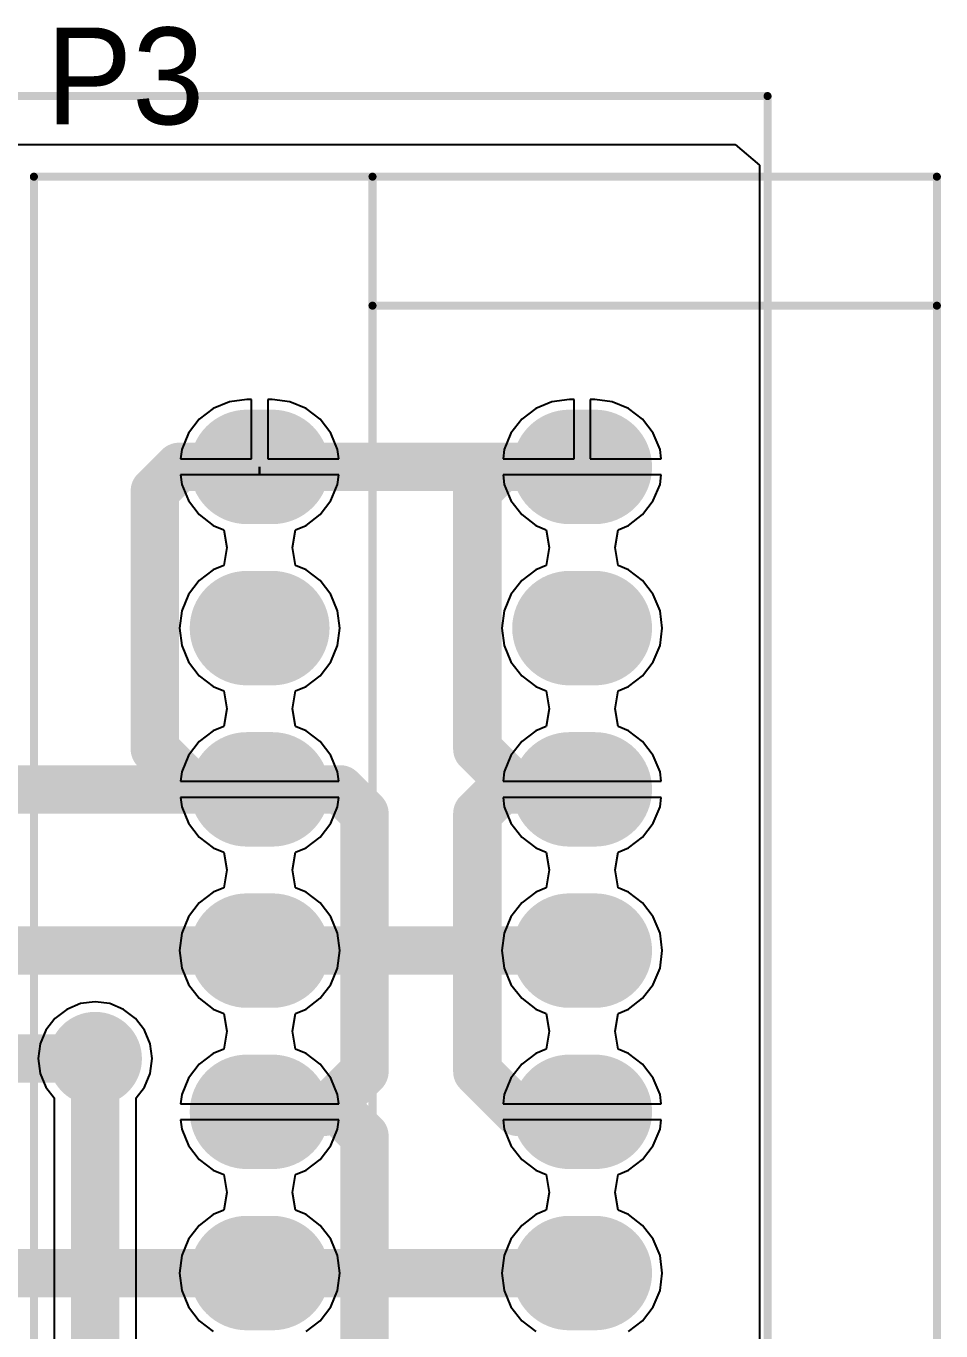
# Model space of a CAD drawing. Header units: millimetres. Extents: x 2.82 to 7.12, y 0.77 to 5.15.
# Drawn here: x 6.545 to 7.113, y 4.179 to 4.988 of the extents above; entities that cross this region are included whole.
import ezdxf

# ---------------------------------------------------------------- set-up
doc = ezdxf.new("R2010")
doc.units = ezdxf.units.MM
doc.header["$MEASUREMENT"] = 0
for name, color, linetype in [('BottomLayer', 5, 'Continuous'), ('BottomSolder', 6, 'Continuous'), ('Mechanical1', 6, 'Continuous'), ('MultiLayer', 9, 'Continuous'), ('PadHoleLayer', 156, 'Continuous'), ('TopLayer', 1, 'Continuous'), ('TopOverlay', 2, 'Continuous'), ('TopSolder', 216, 'Continuous'), ('ViaHoleLayer', 16, 'Continuous')]:
    doc.layers.add(name, color=color, linetype=linetype)

msp = doc.modelspace()

# ---------------------------------------------------------------- linework, layer by layer
at = {"layer": 'BottomLayer'}
for points, const_width in [([(6.68213, 4.715), (6.69787, 4.715)], 0.06299), ([(6.88213, 4.715), (6.89787, 4.715)], 0.06299), ([(6.69, 4.715), (6.89, 4.715)], 0.03), ([(6.68213, 4.615), (6.69787, 4.615)], 0.06299), ([(6.88213, 4.615), (6.89787, 4.615)], 0.06299), ([(6.68213, 4.515), (6.69787, 4.515)], 0.06299), ([(6.88213, 4.515), (6.89787, 4.515)], 0.06299), ([(6.48964, 4.515), (6.69, 4.515)], 0.03), ([(6.68213, 4.415), (6.69787, 4.415)], 0.06299), ([(6.88213, 4.415), (6.89787, 4.415)], 0.06299), ([(6.227, 4.415), (6.69, 4.415)], 0.03), ([(6.69, 4.415), (6.89, 4.415)], 0.03), ([(4.46233, 4.348), (6.588, 4.348)], 0.03), ([(6.68213, 4.315), (6.69787, 4.315)], 0.06299), ([(6.88213, 4.315), (6.89787, 4.315)], 0.06299), ([(6.68213, 4.215), (6.69787, 4.215)], 0.06299), ([(6.88213, 4.215), (6.89787, 4.215)], 0.06299), ([(4.40843, 4.215), (6.69, 4.215)], 0.03), ([(6.69, 4.215), (6.89, 4.215)], 0.03)]:
    msp.add_lwpolyline(points, dxfattribs=dict(at, const_width=const_width))
for points, const_width in [([(6.66638, 4.715, 1), (6.69787, 4.715, 1)], 0.0315), ([(6.68213, 4.715, 1), (6.71362, 4.715, 1)], 0.0315), ([(6.86638, 4.715, 1), (6.89787, 4.715, 1)], 0.0315), ([(6.88213, 4.715, 1), (6.91362, 4.715, 1)], 0.0315), ([(6.6825, 4.715, 1), (6.6975, 4.715, 1)], 0.015), ([(6.8825, 4.715, 1), (6.8975, 4.715, 1)], 0.015), ([(6.66638, 4.615, 1), (6.69787, 4.615, 1)], 0.0315), ([(6.68213, 4.615, 1), (6.71362, 4.615, 1)], 0.0315), ([(6.86638, 4.615, 1), (6.89787, 4.615, 1)], 0.0315), ([(6.88213, 4.615, 1), (6.91362, 4.615, 1)], 0.0315), ([(6.66638, 4.515, 1), (6.69787, 4.515, 1)], 0.0315), ([(6.68213, 4.515, 1), (6.71362, 4.515, 1)], 0.0315), ([(6.86638, 4.515, 1), (6.89787, 4.515, 1)], 0.0315), ([(6.88213, 4.515, 1), (6.91362, 4.515, 1)], 0.0315), ([(6.6825, 4.515, 1), (6.6975, 4.515, 1)], 0.015), ([(6.66638, 4.415, 1), (6.69787, 4.415, 1)], 0.0315), ([(6.68213, 4.415, 1), (6.71362, 4.415, 1)], 0.0315), ([(6.86638, 4.415, 1), (6.89787, 4.415, 1)], 0.0315), ([(6.88213, 4.415, 1), (6.91362, 4.415, 1)], 0.0315), ([(6.6825, 4.415, 1), (6.6975, 4.415, 1)], 0.015), ([(6.6825, 4.415, 1), (6.6975, 4.415, 1)], 0.015), ([(6.8825, 4.415, 1), (6.8975, 4.415, 1)], 0.015), ([(6.5755, 4.348, 1), (6.6005, 4.348, 1)], 0.025), ([(6.5805, 4.348, 1), (6.5955, 4.348, 1)], 0.015), ([(6.66638, 4.315, 1), (6.69787, 4.315, 1)], 0.0315), ([(6.68213, 4.315, 1), (6.71362, 4.315, 1)], 0.0315), ([(6.86638, 4.315, 1), (6.89787, 4.315, 1)], 0.0315), ([(6.88213, 4.315, 1), (6.91362, 4.315, 1)], 0.0315), ([(6.66638, 4.215, 1), (6.69787, 4.215, 1)], 0.0315), ([(6.68213, 4.215, 1), (6.71362, 4.215, 1)], 0.0315), ([(6.86638, 4.215, 1), (6.89787, 4.215, 1)], 0.0315), ([(6.88213, 4.215, 1), (6.91362, 4.215, 1)], 0.0315), ([(6.6825, 4.215, 1), (6.6975, 4.215, 1)], 0.015), ([(6.6825, 4.215, 1), (6.6975, 4.215, 1)], 0.015), ([(6.8825, 4.215, 1), (6.8975, 4.215, 1)], 0.015)]:
    msp.add_lwpolyline(points, format="xyb", close=True, dxfattribs=dict(at, const_width=const_width))
at = {"layer": 'BottomSolder', "const_width": 0.07099}
for points in [[(6.68213, 4.715), (6.69787, 4.715)], [(6.88213, 4.715), (6.89787, 4.715)], [(6.68213, 4.615), (6.69787, 4.615)], [(6.88213, 4.615), (6.89787, 4.615)], [(6.68213, 4.515), (6.69787, 4.515)], [(6.88213, 4.515), (6.89787, 4.515)], [(6.68213, 4.415), (6.69787, 4.415)], [(6.88213, 4.415), (6.89787, 4.415)], [(6.68213, 4.315), (6.69787, 4.315)], [(6.88213, 4.315), (6.89787, 4.315)], [(6.68213, 4.215), (6.69787, 4.215)], [(6.88213, 4.215), (6.89787, 4.215)]]:
    msp.add_lwpolyline(points, dxfattribs=at)
at = {"layer": 'BottomSolder'}
for points, const_width in [([(6.66438, 4.715, 1), (6.69987, 4.715, 1)], 0.0355), ([(6.68013, 4.715, 1), (6.71562, 4.715, 1)], 0.0355), ([(6.86438, 4.715, 1), (6.89987, 4.715, 1)], 0.0355), ([(6.88013, 4.715, 1), (6.91562, 4.715, 1)], 0.0355), ([(6.66438, 4.615, 1), (6.69987, 4.615, 1)], 0.0355), ([(6.68013, 4.615, 1), (6.71562, 4.615, 1)], 0.0355), ([(6.86438, 4.615, 1), (6.89987, 4.615, 1)], 0.0355), ([(6.88013, 4.615, 1), (6.91562, 4.615, 1)], 0.0355), ([(6.66438, 4.515, 1), (6.69987, 4.515, 1)], 0.0355), ([(6.68013, 4.515, 1), (6.71562, 4.515, 1)], 0.0355), ([(6.86438, 4.515, 1), (6.89987, 4.515, 1)], 0.0355), ([(6.88013, 4.515, 1), (6.91562, 4.515, 1)], 0.0355), ([(6.66438, 4.415, 1), (6.69987, 4.415, 1)], 0.0355), ([(6.68013, 4.415, 1), (6.71562, 4.415, 1)], 0.0355), ([(6.86438, 4.415, 1), (6.89987, 4.415, 1)], 0.0355), ([(6.88013, 4.415, 1), (6.91562, 4.415, 1)], 0.0355), ([(6.5735, 4.348, 1), (6.6025, 4.348, 1)], 0.029), ([(6.66438, 4.315, 1), (6.69987, 4.315, 1)], 0.0355), ([(6.68013, 4.315, 1), (6.71562, 4.315, 1)], 0.0355), ([(6.86438, 4.315, 1), (6.89987, 4.315, 1)], 0.0355), ([(6.88013, 4.315, 1), (6.91562, 4.315, 1)], 0.0355), ([(6.66438, 4.215, 1), (6.69987, 4.215, 1)], 0.0355), ([(6.68013, 4.215, 1), (6.71562, 4.215, 1)], 0.0355), ([(6.86438, 4.215, 1), (6.89987, 4.215, 1)], 0.0355), ([(6.88013, 4.215, 1), (6.91562, 4.215, 1)], 0.0355)]:
    msp.add_lwpolyline(points, format="xyb", close=True, dxfattribs=dict(at, const_width=const_width))
at = {"layer": 'Mechanical1', "const_width": 0.005}
for points in [[(3.055, 4.945), (7.005, 4.945)], [(7.005, 0.995), (7.005, 4.945)]]:
    msp.add_lwpolyline(points, dxfattribs=at)
at = {"layer": 'Mechanical1', "const_width": 0.0025}
msp.add_lwpolyline([(7.00375, 4.945, 1), (7.00625, 4.945, 1)], format="xyb", close=True, dxfattribs=at)
msp.add_lwpolyline([(7.00375, 4.945, 1), (7.00625, 4.945, 1)], format="xyb", close=True, dxfattribs=at)
at = {"layer": 'MultiLayer', "const_width": 0.06299}
for points in [[(6.68213, 4.715), (6.69787, 4.715)], [(6.88213, 4.715), (6.89787, 4.715)], [(6.68213, 4.615), (6.69787, 4.615)], [(6.88213, 4.615), (6.89787, 4.615)], [(6.68213, 4.515), (6.69787, 4.515)], [(6.88213, 4.515), (6.89787, 4.515)], [(6.68213, 4.415), (6.69787, 4.415)], [(6.88213, 4.415), (6.89787, 4.415)], [(6.68213, 4.315), (6.69787, 4.315)], [(6.88213, 4.315), (6.89787, 4.315)], [(6.68213, 4.215), (6.69787, 4.215)], [(6.88213, 4.215), (6.89787, 4.215)]]:
    msp.add_lwpolyline(points, dxfattribs=at)
at = {"layer": 'MultiLayer'}
for points, const_width in [([(6.66638, 4.715, 1), (6.69787, 4.715, 1)], 0.0315), ([(6.68213, 4.715, 1), (6.71362, 4.715, 1)], 0.0315), ([(6.86638, 4.715, 1), (6.89787, 4.715, 1)], 0.0315), ([(6.88213, 4.715, 1), (6.91362, 4.715, 1)], 0.0315), ([(6.66638, 4.615, 1), (6.69787, 4.615, 1)], 0.0315), ([(6.68213, 4.615, 1), (6.71362, 4.615, 1)], 0.0315), ([(6.86638, 4.615, 1), (6.89787, 4.615, 1)], 0.0315), ([(6.88213, 4.615, 1), (6.91362, 4.615, 1)], 0.0315), ([(6.66638, 4.515, 1), (6.69787, 4.515, 1)], 0.0315), ([(6.68213, 4.515, 1), (6.71362, 4.515, 1)], 0.0315), ([(6.86638, 4.515, 1), (6.89787, 4.515, 1)], 0.0315), ([(6.88213, 4.515, 1), (6.91362, 4.515, 1)], 0.0315), ([(6.66638, 4.415, 1), (6.69787, 4.415, 1)], 0.0315), ([(6.68213, 4.415, 1), (6.71362, 4.415, 1)], 0.0315), ([(6.86638, 4.415, 1), (6.89787, 4.415, 1)], 0.0315), ([(6.88213, 4.415, 1), (6.91362, 4.415, 1)], 0.0315), ([(6.5755, 4.348, 1), (6.6005, 4.348, 1)], 0.025), ([(6.66638, 4.315, 1), (6.69787, 4.315, 1)], 0.0315), ([(6.68213, 4.315, 1), (6.71362, 4.315, 1)], 0.0315), ([(6.86638, 4.315, 1), (6.89787, 4.315, 1)], 0.0315), ([(6.88213, 4.315, 1), (6.91362, 4.315, 1)], 0.0315), ([(6.66638, 4.215, 1), (6.69787, 4.215, 1)], 0.0315), ([(6.68213, 4.215, 1), (6.71362, 4.215, 1)], 0.0315), ([(6.86638, 4.215, 1), (6.89787, 4.215, 1)], 0.0315), ([(6.88213, 4.215, 1), (6.91362, 4.215, 1)], 0.0315)]:
    msp.add_lwpolyline(points, format="xyb", close=True, dxfattribs=dict(at, const_width=const_width))
at = {"layer": 'PadHoleLayer', "const_width": 0.01969}
for points in [[(6.68016, 4.715, 1), (6.69984, 4.715, 1)], [(6.88016, 4.715, 1), (6.89984, 4.715, 1)], [(6.68016, 4.615, 1), (6.69984, 4.615, 1)], [(6.88016, 4.615, 1), (6.89984, 4.615, 1)], [(6.68016, 4.515, 1), (6.69984, 4.515, 1)], [(6.88016, 4.515, 1), (6.89984, 4.515, 1)], [(6.68016, 4.415, 1), (6.69984, 4.415, 1)], [(6.88016, 4.415, 1), (6.89984, 4.415, 1)], [(6.68016, 4.315, 1), (6.69984, 4.315, 1)], [(6.88016, 4.315, 1), (6.89984, 4.315, 1)], [(6.68016, 4.215, 1), (6.69984, 4.215, 1)], [(6.88016, 4.215, 1), (6.89984, 4.215, 1)]]:
    msp.add_lwpolyline(points, format="xyb", close=True, dxfattribs=at)
at = {"layer": 'TopLayer'}
for p, q in [((6.32108, 4.915), (6.985, 4.915)), ((6.985, 4.915), (7, 4.90216)), ((7, 4.90216), (7, 1)), ((6.6612, 4.75125), (6.65253, 4.7446)), ((6.67129, 4.75543), (6.6612, 4.75125)), ((6.68213, 4.75685), (6.67129, 4.75543)), ((6.685, 4.75685), (6.68213, 4.75685)), ((6.685, 4.72), (6.685, 4.75685)), ((6.69787, 4.75685), (6.695, 4.75685)), ((6.695, 4.75685), (6.695, 4.72)), ((6.70871, 4.75543), (6.69787, 4.75685)), ((6.7188, 4.75125), (6.70871, 4.75543)), ((6.72747, 4.7446), (6.7188, 4.75125)), ((6.8612, 4.75125), (6.85253, 4.7446)), ((6.87129, 4.75543), (6.8612, 4.75125)), ((6.88213, 4.75685), (6.87129, 4.75543)), ((6.885, 4.75685), (6.88213, 4.75685)), ((6.885, 4.72), (6.885, 4.75685)), ((6.89787, 4.75685), (6.895, 4.75685)), ((6.895, 4.75685), (6.895, 4.72)), ((6.90871, 4.75543), (6.89787, 4.75685)), ((6.9188, 4.75125), (6.90871, 4.75543)), ((6.92747, 4.7446), (6.9188, 4.75125)), ((6.65253, 4.7446), (6.64588, 4.73593)), ((6.73412, 4.73593), (6.72747, 4.7446)), ((6.85253, 4.7446), (6.84588, 4.73593)), ((6.93412, 4.73593), (6.92747, 4.7446)), ((6.64588, 4.73593), (6.6417, 4.72583)), ((6.7383, 4.72583), (6.73412, 4.73593)), ((6.84588, 4.73593), (6.8417, 4.72583)), ((6.9383, 4.72583), (6.93412, 4.73593)), ((6.6417, 4.72583), (6.64093, 4.72)), ((6.64093, 4.72), (6.685, 4.72)), ((6.695, 4.72), (6.73907, 4.72)), ((6.73907, 4.72), (6.7383, 4.72583)), ((6.8417, 4.72583), (6.84093, 4.72)), ((6.84093, 4.72), (6.885, 4.72)), ((6.895, 4.72), (6.93907, 4.72)), ((6.93907, 4.72), (6.9383, 4.72583)), ((6.69, 4.71), (6.64093, 4.71)), ((6.64093, 4.71), (6.6417, 4.70417)), ((6.69, 4.71), (6.69, 4.715)), ((6.69, 4.715), (6.69, 4.715)), ((6.69, 4.715), (6.69, 4.71)), ((6.73907, 4.71), (6.69, 4.71)), ((6.7383, 4.70417), (6.73907, 4.71)), ((6.89, 4.71), (6.84093, 4.71)), ((6.84093, 4.71), (6.8417, 4.70417)), ((6.93907, 4.71), (6.89, 4.71)), ((6.9383, 4.70417), (6.93907, 4.71)), ((6.6417, 4.70417), (6.64588, 4.69407)), ((6.73412, 4.69407), (6.7383, 4.70417)), ((6.8417, 4.70417), (6.84588, 4.69407)), ((6.93412, 4.69407), (6.9383, 4.70417)), ((6.64588, 4.69407), (6.65253, 4.6854)), ((6.72747, 4.6854), (6.73412, 4.69407)), ((6.84588, 4.69407), (6.85253, 4.6854)), ((6.92747, 4.6854), (6.93412, 4.69407)), ((6.65253, 4.6854), (6.6612, 4.67875)), ((6.6612, 4.67875), (6.66769, 4.67606)), ((6.71231, 4.67606), (6.7188, 4.67875)), ((6.7188, 4.67875), (6.72747, 4.6854)), ((6.85253, 4.6854), (6.8612, 4.67875)), ((6.8612, 4.67875), (6.86769, 4.67606)), ((6.91231, 4.67606), (6.9188, 4.67875)), ((6.9188, 4.67875), (6.92747, 4.6854)), ((6.66769, 4.67606), (6.66956, 4.665)), ((6.71044, 4.665), (6.71231, 4.67606)), ((6.86769, 4.67606), (6.86956, 4.665)), ((6.91044, 4.665), (6.91231, 4.67606)), ((6.66956, 4.665), (6.66769, 4.65394)), ((6.71231, 4.65394), (6.71044, 4.665)), ((6.86956, 4.665), (6.86769, 4.65394)), ((6.91231, 4.65394), (6.91044, 4.665)), ((6.66769, 4.65394), (6.6612, 4.65125)), ((6.7188, 4.65125), (6.71231, 4.65394)), ((6.86769, 4.65394), (6.8612, 4.65125)), ((6.9188, 4.65125), (6.91231, 4.65394)), ((6.6612, 4.65125), (6.65253, 4.6446)), ((6.72747, 4.6446), (6.7188, 4.65125)), ((6.8612, 4.65125), (6.85253, 4.6446)), ((6.92747, 4.6446), (6.9188, 4.65125)), ((6.65253, 4.6446), (6.64588, 4.63593)), ((6.73412, 4.63593), (6.72747, 4.6446)), ((6.85253, 4.6446), (6.84588, 4.63593)), ((6.93412, 4.63593), (6.92747, 4.6446)), ((6.64588, 4.63593), (6.6417, 4.62583)), ((6.7383, 4.62583), (6.73412, 4.63593)), ((6.84588, 4.63593), (6.8417, 4.62583)), ((6.9383, 4.62583), (6.93412, 4.63593)), ((6.6417, 4.62583), (6.64027, 4.615)), ((6.73973, 4.615), (6.7383, 4.62583)), ((6.8417, 4.62583), (6.84027, 4.615)), ((6.93973, 4.615), (6.9383, 4.62583)), ((6.64027, 4.615), (6.6417, 4.60417)), ((6.7383, 4.60417), (6.73973, 4.615)), ((6.84027, 4.615), (6.8417, 4.60417)), ((6.9383, 4.60417), (6.93973, 4.615)), ((6.6417, 4.60417), (6.64588, 4.59407)), ((6.73412, 4.59407), (6.7383, 4.60417)), ((6.8417, 4.60417), (6.84588, 4.59407)), ((6.93412, 4.59407), (6.9383, 4.60417)), ((6.64588, 4.59407), (6.65253, 4.5854)), ((6.72747, 4.5854), (6.73412, 4.59407)), ((6.84588, 4.59407), (6.85253, 4.5854)), ((6.92747, 4.5854), (6.93412, 4.59407)), ((6.65253, 4.5854), (6.6612, 4.57875)), ((6.7188, 4.57875), (6.72747, 4.5854)), ((6.85253, 4.5854), (6.8612, 4.57875)), ((6.9188, 4.57875), (6.92747, 4.5854)), ((6.6612, 4.57875), (6.66769, 4.57606)), ((6.66769, 4.57606), (6.66956, 4.565)), ((6.71044, 4.565), (6.71231, 4.57606)), ((6.71231, 4.57606), (6.7188, 4.57875)), ((6.8612, 4.57875), (6.86769, 4.57606)), ((6.86769, 4.57606), (6.86956, 4.565)), ((6.91044, 4.565), (6.91231, 4.57606)), ((6.91231, 4.57606), (6.9188, 4.57875)), ((6.66956, 4.565), (6.66769, 4.55394)), ((6.71231, 4.55394), (6.71044, 4.565)), ((6.86956, 4.565), (6.86769, 4.55394)), ((6.91231, 4.55394), (6.91044, 4.565)), ((6.6612, 4.55125), (6.65253, 4.5446)), ((6.66769, 4.55394), (6.6612, 4.55125)), ((6.7188, 4.55125), (6.71231, 4.55394)), ((6.72747, 4.5446), (6.7188, 4.55125)), ((6.8612, 4.55125), (6.85253, 4.5446)), ((6.86769, 4.55394), (6.8612, 4.55125)), ((6.9188, 4.55125), (6.91231, 4.55394)), ((6.92747, 4.5446), (6.9188, 4.55125)), ((6.65253, 4.5446), (6.64588, 4.53593)), ((6.73412, 4.53593), (6.72747, 4.5446)), ((6.85253, 4.5446), (6.84588, 4.53593)), ((6.93412, 4.53593), (6.92747, 4.5446)), ((6.64588, 4.53593), (6.6417, 4.52583)), ((6.7383, 4.52583), (6.73412, 4.53593)), ((6.84588, 4.53593), (6.8417, 4.52583)), ((6.9383, 4.52583), (6.93412, 4.53593)), ((6.6417, 4.52583), (6.64093, 4.52)), ((6.73907, 4.52), (6.7383, 4.52583)), ((6.8417, 4.52583), (6.84093, 4.52)), ((6.93907, 4.52), (6.9383, 4.52583)), ((6.64093, 4.52), (6.69, 4.52)), ((6.69, 4.52), (6.73907, 4.52)), ((6.84093, 4.52), (6.89, 4.52)), ((6.89, 4.52), (6.93907, 4.52)), ((6.69, 4.51), (6.64093, 4.51)), ((6.64093, 4.51), (6.6417, 4.50417)), ((6.73907, 4.51), (6.69, 4.51)), ((6.7383, 4.50417), (6.73907, 4.51)), ((6.89, 4.51), (6.84093, 4.51)), ((6.84093, 4.51), (6.8417, 4.50417)), ((6.93907, 4.51), (6.89, 4.51)), ((6.9383, 4.50417), (6.93907, 4.51)), ((6.6417, 4.50417), (6.64588, 4.49407)), ((6.73412, 4.49407), (6.7383, 4.50417)), ((6.8417, 4.50417), (6.84588, 4.49407)), ((6.93412, 4.49407), (6.9383, 4.50417)), ((6.64588, 4.49407), (6.65253, 4.4854)), ((6.72747, 4.4854), (6.73412, 4.49407)), ((6.84588, 4.49407), (6.85253, 4.4854)), ((6.92747, 4.4854), (6.93412, 4.49407)), ((6.65253, 4.4854), (6.6612, 4.47875)), ((6.7188, 4.47875), (6.72747, 4.4854)), ((6.85253, 4.4854), (6.8612, 4.47875)), ((6.9188, 4.47875), (6.92747, 4.4854)), ((6.6612, 4.47875), (6.66769, 4.47606)), ((6.66769, 4.47606), (6.66956, 4.465)), ((6.71044, 4.465), (6.71231, 4.47606)), ((6.71231, 4.47606), (6.7188, 4.47875)), ((6.8612, 4.47875), (6.86769, 4.47606)), ((6.86769, 4.47606), (6.86956, 4.465)), ((6.91044, 4.465), (6.91231, 4.47606)), ((6.91231, 4.47606), (6.9188, 4.47875)), ((6.66956, 4.465), (6.66769, 4.45394)), ((6.71231, 4.45394), (6.71044, 4.465)), ((6.86956, 4.465), (6.86769, 4.45394)), ((6.91231, 4.45394), (6.91044, 4.465)), ((6.6612, 4.45125), (6.65253, 4.4446)), ((6.66769, 4.45394), (6.6612, 4.45125)), ((6.7188, 4.45125), (6.71231, 4.45394)), ((6.72747, 4.4446), (6.7188, 4.45125)), ((6.8612, 4.45125), (6.85253, 4.4446)), ((6.86769, 4.45394), (6.8612, 4.45125)), ((6.9188, 4.45125), (6.91231, 4.45394)), ((6.92747, 4.4446), (6.9188, 4.45125)), ((6.65253, 4.4446), (6.64588, 4.43593)), ((6.73412, 4.43593), (6.72747, 4.4446)), ((6.85253, 4.4446), (6.84588, 4.43593)), ((6.93412, 4.43593), (6.92747, 4.4446)), ((6.64588, 4.43593), (6.6417, 4.42583)), ((6.7383, 4.42583), (6.73412, 4.43593)), ((6.84588, 4.43593), (6.8417, 4.42583)), ((6.9383, 4.42583), (6.93412, 4.43593)), ((6.6417, 4.42583), (6.64027, 4.415)), ((6.73973, 4.415), (6.7383, 4.42583)), ((6.8417, 4.42583), (6.84027, 4.415)), ((6.93973, 4.415), (6.9383, 4.42583)), ((6.64027, 4.415), (6.6417, 4.40417)), ((6.7383, 4.40417), (6.73973, 4.415)), ((6.84027, 4.415), (6.8417, 4.40417)), ((6.9383, 4.40417), (6.93973, 4.415)), ((6.6417, 4.40417), (6.64588, 4.39407)), ((6.73412, 4.39407), (6.7383, 4.40417)), ((6.8417, 4.40417), (6.84588, 4.39407)), ((6.93412, 4.39407), (6.9383, 4.40417)), ((6.64588, 4.39407), (6.65253, 4.3854)), ((6.72747, 4.3854), (6.73412, 4.39407)), ((6.84588, 4.39407), (6.85253, 4.3854)), ((6.92747, 4.3854), (6.93412, 4.39407)), ((6.57035, 4.37857), (6.56304, 4.37296)), ((6.57886, 4.3821), (6.57035, 4.37857)), ((6.588, 4.3833), (6.57886, 4.3821)), ((6.59714, 4.3821), (6.588, 4.3833)), ((6.60565, 4.37857), (6.59714, 4.3821)), ((6.61296, 4.37296), (6.60565, 4.37857)), ((6.65253, 4.3854), (6.6612, 4.37875)), ((6.6612, 4.37875), (6.66769, 4.37606)), ((6.71231, 4.37606), (6.7188, 4.37875)), ((6.7188, 4.37875), (6.72747, 4.3854)), ((6.85253, 4.3854), (6.8612, 4.37875)), ((6.8612, 4.37875), (6.86769, 4.37606)), ((6.91231, 4.37606), (6.9188, 4.37875)), ((6.9188, 4.37875), (6.92747, 4.3854)), ((6.56304, 4.37296), (6.55743, 4.36565)), ((6.61857, 4.36565), (6.61296, 4.37296)), ((6.66769, 4.37606), (6.66956, 4.365)), ((6.71044, 4.365), (6.71231, 4.37606)), ((6.86769, 4.37606), (6.86956, 4.365)), ((6.91044, 4.365), (6.91231, 4.37606)), ((6.55743, 4.36565), (6.5539, 4.35714)), ((6.6221, 4.35714), (6.61857, 4.36565)), ((6.66956, 4.365), (6.66769, 4.35394)), ((6.71231, 4.35394), (6.71044, 4.365)), ((6.86956, 4.365), (6.86769, 4.35394)), ((6.91231, 4.35394), (6.91044, 4.365)), ((6.5539, 4.35714), (6.5527, 4.348)), ((6.6233, 4.348), (6.6221, 4.35714)), ((6.66769, 4.35394), (6.6612, 4.35125)), ((6.7188, 4.35125), (6.71231, 4.35394)), ((6.86769, 4.35394), (6.8612, 4.35125)), ((6.9188, 4.35125), (6.91231, 4.35394)), ((6.5527, 4.348), (6.5539, 4.33886)), ((6.6221, 4.33886), (6.6233, 4.348)), ((6.6612, 4.35125), (6.65253, 4.3446)), ((6.72747, 4.3446), (6.7188, 4.35125)), ((6.8612, 4.35125), (6.85253, 4.3446)), ((6.92747, 4.3446), (6.9188, 4.35125)), ((6.5539, 4.33886), (6.55743, 4.33035)), ((6.61857, 4.33035), (6.6221, 4.33886)), ((6.65253, 4.3446), (6.64588, 4.33593)), ((6.73412, 4.33593), (6.72747, 4.3446)), ((6.85253, 4.3446), (6.84588, 4.33593)), ((6.93412, 4.33593), (6.92747, 4.3446)), ((6.55743, 4.33035), (6.56251, 4.32373)), ((6.61349, 4.32373), (6.61857, 4.33035)), ((6.64588, 4.33593), (6.6417, 4.32583)), ((6.7383, 4.32583), (6.73412, 4.33593)), ((6.84588, 4.33593), (6.8417, 4.32583)), ((6.9383, 4.32583), (6.93412, 4.33593)), ((6.56251, 4.32373), (6.56251, 4.07538)), ((6.61349, 4.07756), (6.61349, 4.32373)), ((6.6417, 4.32583), (6.64093, 4.32)), ((6.73907, 4.32), (6.7383, 4.32583)), ((6.8417, 4.32583), (6.84093, 4.32)), ((6.93907, 4.32), (6.9383, 4.32583)), ((6.64093, 4.32), (6.69, 4.32)), ((6.69, 4.32), (6.73907, 4.32)), ((6.84093, 4.32), (6.89, 4.32)), ((6.89, 4.32), (6.93907, 4.32)), ((6.69, 4.31), (6.64093, 4.31)), ((6.64093, 4.31), (6.6417, 4.30417)), ((6.73907, 4.31), (6.69, 4.31)), ((6.7383, 4.30417), (6.73907, 4.31)), ((6.89, 4.31), (6.84093, 4.31)), ((6.84093, 4.31), (6.8417, 4.30417)), ((6.93907, 4.31), (6.89, 4.31)), ((6.9383, 4.30417), (6.93907, 4.31)), ((6.6417, 4.30417), (6.64588, 4.29407)), ((6.73412, 4.29407), (6.7383, 4.30417)), ((6.8417, 4.30417), (6.84588, 4.29407)), ((6.93412, 4.29407), (6.9383, 4.30417)), ((6.64588, 4.29407), (6.65253, 4.2854)), ((6.72747, 4.2854), (6.73412, 4.29407)), ((6.84588, 4.29407), (6.85253, 4.2854)), ((6.92747, 4.2854), (6.93412, 4.29407)), ((6.65253, 4.2854), (6.6612, 4.27875)), ((6.7188, 4.27875), (6.72747, 4.2854)), ((6.85253, 4.2854), (6.8612, 4.27875)), ((6.9188, 4.27875), (6.92747, 4.2854)), ((6.6612, 4.27875), (6.66769, 4.27606)), ((6.66769, 4.27606), (6.66956, 4.265)), ((6.71044, 4.265), (6.71231, 4.27606)), ((6.71231, 4.27606), (6.7188, 4.27875)), ((6.8612, 4.27875), (6.86769, 4.27606)), ((6.86769, 4.27606), (6.86956, 4.265)), ((6.91044, 4.265), (6.91231, 4.27606)), ((6.91231, 4.27606), (6.9188, 4.27875)), ((6.66956, 4.265), (6.66769, 4.25394)), ((6.71231, 4.25394), (6.71044, 4.265)), ((6.86956, 4.265), (6.86769, 4.25394)), ((6.91231, 4.25394), (6.91044, 4.265)), ((6.6612, 4.25125), (6.65253, 4.2446)), ((6.66769, 4.25394), (6.6612, 4.25125)), ((6.7188, 4.25125), (6.71231, 4.25394)), ((6.72747, 4.2446), (6.7188, 4.25125)), ((6.8612, 4.25125), (6.85253, 4.2446)), ((6.86769, 4.25394), (6.8612, 4.25125)), ((6.9188, 4.25125), (6.91231, 4.25394)), ((6.92747, 4.2446), (6.9188, 4.25125)), ((6.65253, 4.2446), (6.64588, 4.23593)), ((6.73412, 4.23593), (6.72747, 4.2446)), ((6.85253, 4.2446), (6.84588, 4.23593)), ((6.93412, 4.23593), (6.92747, 4.2446)), ((6.64588, 4.23593), (6.6417, 4.22583)), ((6.7383, 4.22583), (6.73412, 4.23593)), ((6.84588, 4.23593), (6.8417, 4.22583)), ((6.9383, 4.22583), (6.93412, 4.23593)), ((6.6417, 4.22583), (6.64027, 4.215)), ((6.73973, 4.215), (6.7383, 4.22583)), ((6.8417, 4.22583), (6.84027, 4.215)), ((6.93973, 4.215), (6.9383, 4.22583)), ((6.64027, 4.215), (6.6417, 4.20417)), ((6.7383, 4.20417), (6.73973, 4.215)), ((6.84027, 4.215), (6.8417, 4.20417)), ((6.9383, 4.20417), (6.93973, 4.215)), ((6.6417, 4.20417), (6.64588, 4.19407)), ((6.73412, 4.19407), (6.7383, 4.20417)), ((6.8417, 4.20417), (6.84588, 4.19407)), ((6.93412, 4.19407), (6.9383, 4.20417)), ((6.64588, 4.19407), (6.65253, 4.1854)), ((6.72747, 4.1854), (6.73412, 4.19407)), ((6.84588, 4.19407), (6.85253, 4.1854)), ((6.92747, 4.1854), (6.93412, 4.19407)), ((6.65253, 4.1854), (6.6612, 4.17875)), ((6.7188, 4.17875), (6.72747, 4.1854)), ((6.85253, 4.1854), (6.8612, 4.17875)), ((6.9188, 4.17875), (6.92747, 4.1854))]:
    msp.add_line(p, q, dxfattribs=at)
for points, const_width in [([(6.68213, 4.715), (6.69787, 4.715)], 0.06299), ([(6.88213, 4.715), (6.89787, 4.715)], 0.06299), ([(6.625, 4.7), (6.64, 4.715)], 0.03), ([(6.64, 4.715), (6.69, 4.715)], 0.03), ([(6.825, 4.7), (6.84, 4.715)], 0.03), ([(6.84, 4.715), (6.89, 4.715)], 0.03), ([(6.625, 4.54), (6.625, 4.7)], 0.03), ([(6.825, 4.54), (6.825, 4.7)], 0.03), ([(6.68213, 4.615), (6.69787, 4.615)], 0.06299), ([(6.88213, 4.615), (6.89787, 4.615)], 0.06299), ([(6.625, 4.54), (6.65, 4.515)], 0.03), ([(6.825, 4.54), (6.85, 4.515)], 0.03), ([(6.68213, 4.515), (6.69787, 4.515)], 0.06299), ([(6.88213, 4.515), (6.89787, 4.515)], 0.06299), ([(6.65, 4.515), (6.69, 4.515)], 0.03), ([(6.69, 4.515), (6.74, 4.515)], 0.03), ([(6.74, 4.515), (6.755, 4.5)], 0.03), ([(6.825, 4.5), (6.84, 4.515)], 0.03), ([(6.84, 4.515), (6.85, 4.515)], 0.03), ([(6.85, 4.515), (6.89, 4.515)], 0.03), ([(6.755, 4.34), (6.755, 4.5)], 0.03), ([(6.825, 4.34), (6.825, 4.5)], 0.03), ([(6.68213, 4.415), (6.69787, 4.415)], 0.06299), ([(6.88213, 4.415), (6.89787, 4.415)], 0.06299), ([(6.588, 4.067), (6.588, 4.348)], 0.03), ([(6.735, 4.32), (6.755, 4.34)], 0.03), ([(6.825, 4.34), (6.85, 4.315)], 0.03), ([(6.68213, 4.315), (6.69787, 4.315)], 0.06299), ([(6.88213, 4.315), (6.89787, 4.315)], 0.06299), ([(6.69, 4.315), (6.73, 4.315)], 0.03), ([(6.73, 4.315), (6.735, 4.32)], 0.03), ([(6.735, 4.32), (6.755, 4.3)], 0.03), ([(6.85, 4.315), (6.89, 4.315)], 0.03), ([(6.755, 4.14), (6.755, 4.3)], 0.03), ([(6.68213, 4.215), (6.69787, 4.215)], 0.06299), ([(6.88213, 4.215), (6.89787, 4.215)], 0.06299)]:
    msp.add_lwpolyline(points, dxfattribs=dict(at, const_width=const_width))
for points, const_width in [([(6.66638, 4.715, 1), (6.69787, 4.715, 1)], 0.0315), ([(6.68213, 4.715, 1), (6.71362, 4.715, 1)], 0.0315), ([(6.86638, 4.715, 1), (6.89787, 4.715, 1)], 0.0315), ([(6.88213, 4.715, 1), (6.91362, 4.715, 1)], 0.0315), ([(6.6325, 4.715, 1), (6.6475, 4.715, 1)], 0.015), ([(6.6325, 4.715, 1), (6.6475, 4.715, 1)], 0.015), ([(6.6825, 4.715, 1), (6.6975, 4.715, 1)], 0.015), ([(6.8325, 4.715, 1), (6.8475, 4.715, 1)], 0.015), ([(6.8325, 4.715, 1), (6.8475, 4.715, 1)], 0.015), ([(6.8825, 4.715, 1), (6.8975, 4.715, 1)], 0.015), ([(6.6175, 4.7, 1), (6.6325, 4.7, 1)], 0.015), ([(6.6175, 4.7, 1), (6.6325, 4.7, 1)], 0.015), ([(6.8175, 4.7, 1), (6.8325, 4.7, 1)], 0.015), ([(6.8175, 4.7, 1), (6.8325, 4.7, 1)], 0.015), ([(6.66638, 4.615, 1), (6.69787, 4.615, 1)], 0.0315), ([(6.68213, 4.615, 1), (6.71362, 4.615, 1)], 0.0315), ([(6.86638, 4.615, 1), (6.89787, 4.615, 1)], 0.0315), ([(6.88213, 4.615, 1), (6.91362, 4.615, 1)], 0.0315), ([(6.6175, 4.54, 1), (6.6325, 4.54, 1)], 0.015), ([(6.6175, 4.54, 1), (6.6325, 4.54, 1)], 0.015), ([(6.8175, 4.54, 1), (6.8325, 4.54, 1)], 0.015), ([(6.8175, 4.54, 1), (6.8325, 4.54, 1)], 0.015), ([(6.66638, 4.515, 1), (6.69787, 4.515, 1)], 0.0315), ([(6.68213, 4.515, 1), (6.71362, 4.515, 1)], 0.0315), ([(6.86638, 4.515, 1), (6.89787, 4.515, 1)], 0.0315), ([(6.88213, 4.515, 1), (6.91362, 4.515, 1)], 0.0315), ([(6.6425, 4.515, 1), (6.6575, 4.515, 1)], 0.015), ([(6.6425, 4.515, 1), (6.6575, 4.515, 1)], 0.015), ([(6.6825, 4.515, 1), (6.6975, 4.515, 1)], 0.015), ([(6.6825, 4.515, 1), (6.6975, 4.515, 1)], 0.015), ([(6.7325, 4.515, 1), (6.7475, 4.515, 1)], 0.015), ([(6.7325, 4.515, 1), (6.7475, 4.515, 1)], 0.015), ([(6.8325, 4.515, 1), (6.8475, 4.515, 1)], 0.015), ([(6.8325, 4.515, 1), (6.8475, 4.515, 1)], 0.015), ([(6.8425, 4.515, 1), (6.8575, 4.515, 1)], 0.015), ([(6.8425, 4.515, 1), (6.8575, 4.515, 1)], 0.015), ([(6.8425, 4.515, 1), (6.8575, 4.515, 1)], 0.015), ([(6.8825, 4.515, 1), (6.8975, 4.515, 1)], 0.015), ([(6.7475, 4.5, 1), (6.7625, 4.5, 1)], 0.015), ([(6.7475, 4.5, 1), (6.7625, 4.5, 1)], 0.015), ([(6.8175, 4.5, 1), (6.8325, 4.5, 1)], 0.015), ([(6.8175, 4.5, 1), (6.8325, 4.5, 1)], 0.015), ([(6.66638, 4.415, 1), (6.69787, 4.415, 1)], 0.0315), ([(6.68213, 4.415, 1), (6.71362, 4.415, 1)], 0.0315), ([(6.86638, 4.415, 1), (6.89787, 4.415, 1)], 0.0315), ([(6.88213, 4.415, 1), (6.91362, 4.415, 1)], 0.0315), ([(6.5755, 4.348, 1), (6.6005, 4.348, 1)], 0.025), ([(6.5805, 4.348, 1), (6.5955, 4.348, 1)], 0.015), ([(6.7475, 4.34, 1), (6.7625, 4.34, 1)], 0.015), ([(6.7475, 4.34, 1), (6.7625, 4.34, 1)], 0.015), ([(6.8175, 4.34, 1), (6.8325, 4.34, 1)], 0.015), ([(6.8175, 4.34, 1), (6.8325, 4.34, 1)], 0.015), ([(6.66638, 4.315, 1), (6.69787, 4.315, 1)], 0.0315), ([(6.68213, 4.315, 1), (6.71362, 4.315, 1)], 0.0315), ([(6.86638, 4.315, 1), (6.89787, 4.315, 1)], 0.0315), ([(6.88213, 4.315, 1), (6.91362, 4.315, 1)], 0.0315), ([(6.6825, 4.315, 1), (6.6975, 4.315, 1)], 0.015), ([(6.7225, 4.315, 1), (6.7375, 4.315, 1)], 0.015), ([(6.7225, 4.315, 1), (6.7375, 4.315, 1)], 0.015), ([(6.7275, 4.32, 1), (6.7425, 4.32, 1)], 0.015), ([(6.7275, 4.32, 1), (6.7425, 4.32, 1)], 0.015), ([(6.7275, 4.32, 1), (6.7425, 4.32, 1)], 0.015), ([(6.8425, 4.315, 1), (6.8575, 4.315, 1)], 0.015), ([(6.8425, 4.315, 1), (6.8575, 4.315, 1)], 0.015), ([(6.8825, 4.315, 1), (6.8975, 4.315, 1)], 0.015), ([(6.7475, 4.3, 1), (6.7625, 4.3, 1)], 0.015), ([(6.7475, 4.3, 1), (6.7625, 4.3, 1)], 0.015), ([(6.66638, 4.215, 1), (6.69787, 4.215, 1)], 0.0315), ([(6.68213, 4.215, 1), (6.71362, 4.215, 1)], 0.0315), ([(6.86638, 4.215, 1), (6.89787, 4.215, 1)], 0.0315), ([(6.88213, 4.215, 1), (6.91362, 4.215, 1)], 0.0315)]:
    msp.add_lwpolyline(points, format="xyb", close=True, dxfattribs=dict(at, const_width=const_width))
at = {"layer": 'TopOverlay', "const_width": 0.005}
for points in [[(6.55, 3.775), (6.55, 4.895)], [(6.55, 4.895), (7.11, 4.895)], [(6.76, 3.775), (6.76, 4.895)], [(7.11, 3.775), (7.11, 4.895)], [(6.76, 4.815), (7.11, 4.815)]]:
    msp.add_lwpolyline(points, dxfattribs=at)
at = {"layer": 'TopOverlay', "const_width": 0.0025}
for points in [[(6.54875, 4.895, 1), (6.55125, 4.895, 1)], [(6.54875, 4.895, 1), (6.55125, 4.895, 1)], [(6.75875, 4.895, 1), (6.76125, 4.895, 1)], [(7.10875, 4.895, 1), (7.11125, 4.895, 1)], [(7.10875, 4.895, 1), (7.11125, 4.895, 1)], [(6.75875, 4.815, 1), (6.76125, 4.815, 1)], [(7.10875, 4.815, 1), (7.11125, 4.815, 1)]]:
    msp.add_lwpolyline(points, format="xyb", close=True, dxfattribs=at)
at = {"layer": 'TopSolder', "const_width": 0.07099}
for points in [[(6.68213, 4.715), (6.69787, 4.715)], [(6.88213, 4.715), (6.89787, 4.715)], [(6.68213, 4.615), (6.69787, 4.615)], [(6.88213, 4.615), (6.89787, 4.615)], [(6.68213, 4.515), (6.69787, 4.515)], [(6.88213, 4.515), (6.89787, 4.515)], [(6.68213, 4.415), (6.69787, 4.415)], [(6.88213, 4.415), (6.89787, 4.415)], [(6.68213, 4.315), (6.69787, 4.315)], [(6.88213, 4.315), (6.89787, 4.315)], [(6.68213, 4.215), (6.69787, 4.215)], [(6.88213, 4.215), (6.89787, 4.215)]]:
    msp.add_lwpolyline(points, dxfattribs=at)
at = {"layer": 'TopSolder'}
for points, const_width in [([(6.66438, 4.715, 1), (6.69987, 4.715, 1)], 0.0355), ([(6.68013, 4.715, 1), (6.71562, 4.715, 1)], 0.0355), ([(6.86438, 4.715, 1), (6.89987, 4.715, 1)], 0.0355), ([(6.88013, 4.715, 1), (6.91562, 4.715, 1)], 0.0355), ([(6.66438, 4.615, 1), (6.69987, 4.615, 1)], 0.0355), ([(6.68013, 4.615, 1), (6.71562, 4.615, 1)], 0.0355), ([(6.86438, 4.615, 1), (6.89987, 4.615, 1)], 0.0355), ([(6.88013, 4.615, 1), (6.91562, 4.615, 1)], 0.0355), ([(6.66438, 4.515, 1), (6.69987, 4.515, 1)], 0.0355), ([(6.68013, 4.515, 1), (6.71562, 4.515, 1)], 0.0355), ([(6.86438, 4.515, 1), (6.89987, 4.515, 1)], 0.0355), ([(6.88013, 4.515, 1), (6.91562, 4.515, 1)], 0.0355), ([(6.66438, 4.415, 1), (6.69987, 4.415, 1)], 0.0355), ([(6.68013, 4.415, 1), (6.71562, 4.415, 1)], 0.0355), ([(6.86438, 4.415, 1), (6.89987, 4.415, 1)], 0.0355), ([(6.88013, 4.415, 1), (6.91562, 4.415, 1)], 0.0355), ([(6.5735, 4.348, 1), (6.6025, 4.348, 1)], 0.029), ([(6.66438, 4.315, 1), (6.69987, 4.315, 1)], 0.0355), ([(6.68013, 4.315, 1), (6.71562, 4.315, 1)], 0.0355), ([(6.86438, 4.315, 1), (6.89987, 4.315, 1)], 0.0355), ([(6.88013, 4.315, 1), (6.91562, 4.315, 1)], 0.0355), ([(6.66438, 4.215, 1), (6.69987, 4.215, 1)], 0.0355), ([(6.68013, 4.215, 1), (6.71562, 4.215, 1)], 0.0355), ([(6.86438, 4.215, 1), (6.89987, 4.215, 1)], 0.0355), ([(6.88013, 4.215, 1), (6.91562, 4.215, 1)], 0.0355)]:
    msp.add_lwpolyline(points, format="xyb", close=True, dxfattribs=dict(at, const_width=const_width))
at = {"layer": 'ViaHoleLayer', "const_width": 0.014}
msp.add_lwpolyline([(6.581, 4.348, 1), (6.595, 4.348, 1)], format="xyb", close=True, dxfattribs=at)

# ---------------------------------------------------------------- texts
at = {"layer": 'TopOverlay'}
msp.add_text('P3', height=0.06, dxfattribs=at).set_placement((6.5575, 4.9275))

doc.saveas('drawing.dxf')
